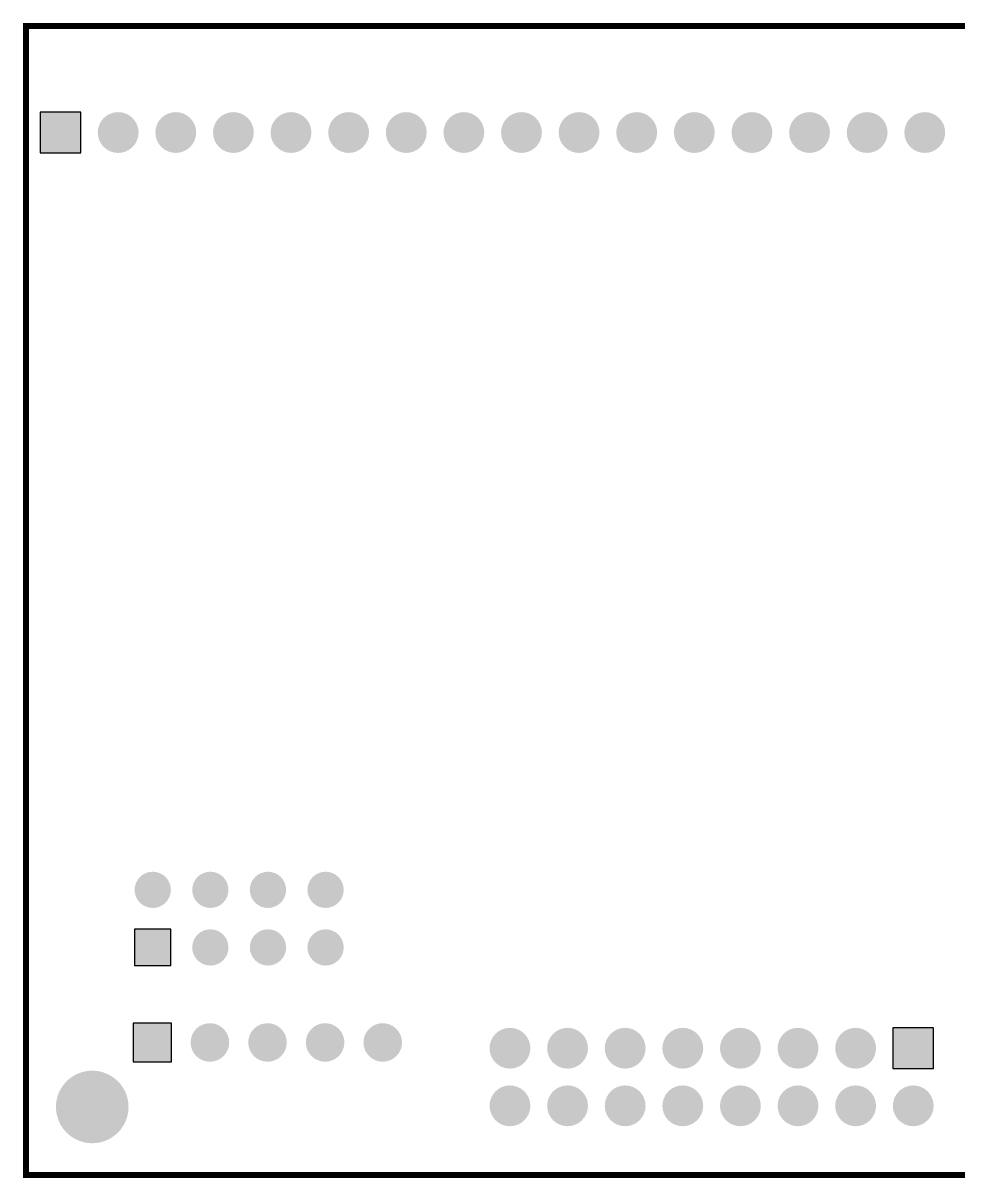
# Model space of a CAD drawing. Header units: millimetres. Extents: x -0.5 to 86, y -50.9 to 0.
# Drawn here: x -0.5 to 40.7, y -50.9 to 0 of the extents above; entities that cross this region are included whole.
import ezdxf

# ---------------------------------------------------------------- set-up
doc = ezdxf.new("R2010")
doc.units = ezdxf.units.MM
for name, color, linetype, true_color in [('Board Outline Layer', 7, 'Continuous', 0xff00ff), ('Bottom Layer', 7, 'Continuous', 0x0000ff), ('Hole Layer', 7, 'Continuous', 0x222222), ('Multi-Layer', 7, 'Continuous', 0xc0c0c0), ('Top Layer', 7, 'Continuous', 0xff0000)]:
    doc.layers.add(name, color=color, linetype=linetype, true_color=true_color)

msp = doc.modelspace()

# ---------------------------------------------------------------- hatches: boundary and pattern name
at = {"layer": 'Bottom Layer'}
for points in [[(0.243, -3.926), (0.243, -5.726), (2.043, -5.726), (2.043, -3.926)], [(2.783, -4.826, 1), (4.583, -4.826, 1)], [(2.783, -4.826, 1), (4.583, -4.826, 1)], [(5.323, -4.826, 1), (7.123, -4.826, 1)], [(5.323, -4.826, 1), (7.123, -4.826, 1)], [(7.863, -4.826, 1), (9.663, -4.826, 1)], [(7.863, -4.826, 1), (9.663, -4.826, 1)], [(10.403, -4.826, 1), (12.203, -4.826, 1)], [(10.403, -4.826, 1), (12.203, -4.826, 1)], [(12.943, -4.826, 1), (14.743, -4.826, 1)], [(12.943, -4.826, 1), (14.743, -4.826, 1)], [(15.483, -4.826, 1), (17.283, -4.826, 1)], [(15.483, -4.826, 1), (17.283, -4.826, 1)], [(18.023, -4.826, 1), (19.823, -4.826, 1)], [(18.023, -4.826, 1), (19.823, -4.826, 1)], [(20.563, -4.826, 1), (22.363, -4.826, 1)], [(20.563, -4.826, 1), (22.363, -4.826, 1)], [(23.103, -4.826, 1), (24.903, -4.826, 1)], [(23.103, -4.826, 1), (24.903, -4.826, 1)], [(25.643, -4.826, 1), (27.443, -4.826, 1)], [(25.643, -4.826, 1), (27.443, -4.826, 1)], [(28.183, -4.826, 1), (29.983, -4.826, 1)], [(28.183, -4.826, 1), (29.983, -4.826, 1)], [(30.723, -4.826, 1), (32.523, -4.826, 1)], [(30.723, -4.826, 1), (32.523, -4.826, 1)], [(33.263, -4.826, 1), (35.063, -4.826, 1)], [(33.263, -4.826, 1), (35.063, -4.826, 1)], [(35.803, -4.826, 1), (37.603, -4.826, 1)], [(35.803, -4.826, 1), (37.603, -4.826, 1)], [(38.343, -4.826, 1), (40.143, -4.826, 1)], [(38.343, -4.826, 1), (40.143, -4.826, 1)], [(4.407, -38.227, 1), (6.007, -38.227, 1)], [(4.407, -38.227, 1), (6.007, -38.227, 1)], [(6.947, -38.227, 1), (8.547, -38.227, 1)], [(6.947, -38.227, 1), (8.547, -38.227, 1)], [(9.487, -38.227, 1), (11.087, -38.227, 1)], [(9.487, -38.227, 1), (11.087, -38.227, 1)], [(12.027, -38.227, 1), (13.627, -38.227, 1)], [(12.027, -38.227, 1), (13.627, -38.227, 1)], [(4.407, -39.967), (4.407, -41.567), (6.007, -41.567), (6.007, -39.967)], [(6.947, -40.767, 1), (8.547, -40.767, 1)], [(6.947, -40.767, 1), (8.547, -40.767, 1)], [(9.487, -40.767, 1), (11.087, -40.767, 1)], [(9.487, -40.767, 1), (11.087, -40.767, 1)], [(12.027, -40.767, 1), (13.627, -40.767, 1)], [(12.027, -40.767, 1), (13.627, -40.767, 1)], [(4.337, -44.108), (4.337, -45.808), (6.037, -45.808), (6.037, -44.108)], [(6.877, -44.958, 1), (8.577, -44.958, 1)], [(6.877, -44.958, 1), (8.577, -44.958, 1)], [(9.417, -44.958, 1), (11.117, -44.958, 1)], [(9.417, -44.958, 1), (11.117, -44.958, 1)], [(11.957, -44.958, 1), (13.657, -44.958, 1)], [(11.957, -44.958, 1), (13.657, -44.958, 1)], [(14.497, -44.958, 1), (16.197, -44.958, 1)], [(14.497, -44.958, 1), (16.197, -44.958, 1)], [(20.055, -45.212, 1), (21.855, -45.212, 1)], [(20.055, -45.212, 1), (21.855, -45.212, 1)], [(22.595, -45.212, 1), (24.395, -45.212, 1)], [(22.595, -45.212, 1), (24.395, -45.212, 1)], [(25.135, -45.212, 1), (26.935, -45.212, 1)], [(25.135, -45.212, 1), (26.935, -45.212, 1)], [(27.675, -45.212, 1), (29.475, -45.212, 1)], [(27.675, -45.212, 1), (29.475, -45.212, 1)], [(30.215, -45.212, 1), (32.015, -45.212, 1)], [(30.215, -45.212, 1), (32.015, -45.212, 1)], [(32.755, -45.212, 1), (34.555, -45.212, 1)], [(32.755, -45.212, 1), (34.555, -45.212, 1)], [(35.295, -45.212, 1), (37.095, -45.212, 1)], [(35.295, -45.212, 1), (37.095, -45.212, 1)], [(39.635, -46.112), (39.635, -44.312), (37.835, -44.312), (37.835, -46.112)], [(0.94, -47.802, 1), (4.14, -47.802, 1)], [(0.94, -47.802, 1), (4.14, -47.802, 1)], [(20.055, -47.752, 1), (21.855, -47.752, 1)], [(20.055, -47.752, 1), (21.855, -47.752, 1)], [(22.595, -47.752, 1), (24.395, -47.752, 1)], [(22.595, -47.752, 1), (24.395, -47.752, 1)], [(25.135, -47.752, 1), (26.935, -47.752, 1)], [(25.135, -47.752, 1), (26.935, -47.752, 1)], [(27.675, -47.752, 1), (29.475, -47.752, 1)], [(27.675, -47.752, 1), (29.475, -47.752, 1)], [(30.215, -47.752, 1), (32.015, -47.752, 1)], [(30.215, -47.752, 1), (32.015, -47.752, 1)], [(32.755, -47.752, 1), (34.555, -47.752, 1)], [(32.755, -47.752, 1), (34.555, -47.752, 1)], [(35.295, -47.752, 1), (37.095, -47.752, 1)], [(35.295, -47.752, 1), (37.095, -47.752, 1)], [(37.835, -47.752, 1), (39.635, -47.752, 1)], [(37.835, -47.752, 1), (39.635, -47.752, 1)]]:
    msp.add_hatch(color=256, dxfattribs=at).paths.add_polyline_path(points)
at = {"layer": 'Hole Layer'}
for points in [[(0.593, -4.826, 1), (1.693, -4.826, 1)], [(0.593, -4.826, 1), (1.693, -4.826, 1)], [(3.133, -4.826, 1), (4.233, -4.826, 1)], [(3.133, -4.826, 1), (4.233, -4.826, 1)], [(5.673, -4.826, 1), (6.773, -4.826, 1)], [(5.673, -4.826, 1), (6.773, -4.826, 1)], [(8.213, -4.826, 1), (9.313, -4.826, 1)], [(8.213, -4.826, 1), (9.313, -4.826, 1)], [(10.753, -4.826, 1), (11.853, -4.826, 1)], [(10.753, -4.826, 1), (11.853, -4.826, 1)], [(13.293, -4.826, 1), (14.393, -4.826, 1)], [(13.293, -4.826, 1), (14.393, -4.826, 1)], [(15.833, -4.826, 1), (16.933, -4.826, 1)], [(15.833, -4.826, 1), (16.933, -4.826, 1)], [(18.373, -4.826, 1), (19.473, -4.826, 1)], [(18.373, -4.826, 1), (19.473, -4.826, 1)], [(20.913, -4.826, 1), (22.013, -4.826, 1)], [(20.913, -4.826, 1), (22.013, -4.826, 1)], [(23.453, -4.826, 1), (24.553, -4.826, 1)], [(23.453, -4.826, 1), (24.553, -4.826, 1)], [(25.993, -4.826, 1), (27.093, -4.826, 1)], [(25.993, -4.826, 1), (27.093, -4.826, 1)], [(28.533, -4.826, 1), (29.633, -4.826, 1)], [(28.533, -4.826, 1), (29.633, -4.826, 1)], [(31.073, -4.826, 1), (32.173, -4.826, 1)], [(31.073, -4.826, 1), (32.173, -4.826, 1)], [(33.613, -4.826, 1), (34.713, -4.826, 1)], [(33.613, -4.826, 1), (34.713, -4.826, 1)], [(36.153, -4.826, 1), (37.253, -4.826, 1)], [(36.153, -4.826, 1), (37.253, -4.826, 1)], [(38.693, -4.826, 1), (39.793, -4.826, 1)], [(38.693, -4.826, 1), (39.793, -4.826, 1)], [(4.657, -38.227, 1), (5.757, -38.227, 1)], [(4.657, -38.227, 1), (5.757, -38.227, 1)], [(7.197, -38.227, 1), (8.297, -38.227, 1)], [(7.197, -38.227, 1), (8.297, -38.227, 1)], [(9.737, -38.227, 1), (10.837, -38.227, 1)], [(9.737, -38.227, 1), (10.837, -38.227, 1)], [(12.277, -38.227, 1), (13.377, -38.227, 1)], [(12.277, -38.227, 1), (13.377, -38.227, 1)], [(4.657, -40.767, 1), (5.757, -40.767, 1)], [(4.657, -40.767, 1), (5.757, -40.767, 1)], [(7.197, -40.767, 1), (8.297, -40.767, 1)], [(7.197, -40.767, 1), (8.297, -40.767, 1)], [(9.737, -40.767, 1), (10.837, -40.767, 1)], [(9.737, -40.767, 1), (10.837, -40.767, 1)], [(12.277, -40.767, 1), (13.377, -40.767, 1)], [(12.277, -40.767, 1), (13.377, -40.767, 1)], [(4.637, -44.958, 1), (5.737, -44.958, 1)], [(4.637, -44.958, 1), (5.737, -44.958, 1)], [(7.177, -44.958, 1), (8.277, -44.958, 1)], [(7.177, -44.958, 1), (8.277, -44.958, 1)], [(9.717, -44.958, 1), (10.817, -44.958, 1)], [(9.717, -44.958, 1), (10.817, -44.958, 1)], [(12.257, -44.958, 1), (13.357, -44.958, 1)], [(12.257, -44.958, 1), (13.357, -44.958, 1)], [(14.797, -44.958, 1), (15.897, -44.958, 1)], [(14.797, -44.958, 1), (15.897, -44.958, 1)], [(20.355, -45.212, 1), (21.555, -45.212, 1)], [(20.355, -45.212, 1), (21.555, -45.212, 1)], [(22.895, -45.212, 1), (24.095, -45.212, 1)], [(22.895, -45.212, 1), (24.095, -45.212, 1)], [(25.435, -45.212, 1), (26.635, -45.212, 1)], [(25.435, -45.212, 1), (26.635, -45.212, 1)], [(27.975, -45.212, 1), (29.175, -45.212, 1)], [(27.975, -45.212, 1), (29.175, -45.212, 1)], [(30.515, -45.212, 1), (31.715, -45.212, 1)], [(30.515, -45.212, 1), (31.715, -45.212, 1)], [(33.055, -45.212, 1), (34.255, -45.212, 1)], [(33.055, -45.212, 1), (34.255, -45.212, 1)], [(35.595, -45.212, 1), (36.795, -45.212, 1)], [(35.595, -45.212, 1), (36.795, -45.212, 1)], [(38.135, -45.212, 1), (39.335, -45.212, 1)], [(38.135, -45.212, 1), (39.335, -45.212, 1)], [(0.94, -47.802, 1), (4.14, -47.802, 1)], [(0.94, -47.802, 1), (4.14, -47.802, 1)], [(20.355, -47.752, 1), (21.555, -47.752, 1)], [(20.355, -47.752, 1), (21.555, -47.752, 1)], [(22.895, -47.752, 1), (24.095, -47.752, 1)], [(22.895, -47.752, 1), (24.095, -47.752, 1)], [(25.435, -47.752, 1), (26.635, -47.752, 1)], [(25.435, -47.752, 1), (26.635, -47.752, 1)], [(27.975, -47.752, 1), (29.175, -47.752, 1)], [(27.975, -47.752, 1), (29.175, -47.752, 1)], [(30.515, -47.752, 1), (31.715, -47.752, 1)], [(30.515, -47.752, 1), (31.715, -47.752, 1)], [(33.055, -47.752, 1), (34.255, -47.752, 1)], [(33.055, -47.752, 1), (34.255, -47.752, 1)], [(35.595, -47.752, 1), (36.795, -47.752, 1)], [(35.595, -47.752, 1), (36.795, -47.752, 1)], [(38.135, -47.752, 1), (39.335, -47.752, 1)], [(38.135, -47.752, 1), (39.335, -47.752, 1)]]:
    msp.add_hatch(color=256, dxfattribs=at).paths.add_polyline_path(points)
at = {"layer": 'Multi-Layer'}
for points in [[(0.243, -3.926), (0.243, -5.726), (2.043, -5.726), (2.043, -3.926)], [(0.243, -3.926), (0.243, -5.726), (2.043, -5.726), (2.043, -3.926)], [(0.243, -3.926), (0.243, -5.726), (2.043, -5.726), (2.043, -3.926)], [(2.783, -4.826, 1), (4.583, -4.826, 1)], [(2.783, -4.826, 1), (4.583, -4.826, 1)], [(2.783, -4.826, 1), (4.583, -4.826, 1)], [(2.783, -4.826, 1), (4.583, -4.826, 1)], [(2.783, -4.826, 1), (4.583, -4.826, 1)], [(2.783, -4.826, 1), (4.583, -4.826, 1)], [(5.323, -4.826, 1), (7.123, -4.826, 1)], [(5.323, -4.826, 1), (7.123, -4.826, 1)], [(5.323, -4.826, 1), (7.123, -4.826, 1)], [(5.323, -4.826, 1), (7.123, -4.826, 1)], [(5.323, -4.826, 1), (7.123, -4.826, 1)], [(5.323, -4.826, 1), (7.123, -4.826, 1)], [(7.863, -4.826, 1), (9.663, -4.826, 1)], [(7.863, -4.826, 1), (9.663, -4.826, 1)], [(7.863, -4.826, 1), (9.663, -4.826, 1)], [(7.863, -4.826, 1), (9.663, -4.826, 1)], [(7.863, -4.826, 1), (9.663, -4.826, 1)], [(7.863, -4.826, 1), (9.663, -4.826, 1)], [(10.403, -4.826, 1), (12.203, -4.826, 1)], [(10.403, -4.826, 1), (12.203, -4.826, 1)], [(10.403, -4.826, 1), (12.203, -4.826, 1)], [(10.403, -4.826, 1), (12.203, -4.826, 1)], [(10.403, -4.826, 1), (12.203, -4.826, 1)], [(10.403, -4.826, 1), (12.203, -4.826, 1)], [(12.943, -4.826, 1), (14.743, -4.826, 1)], [(12.943, -4.826, 1), (14.743, -4.826, 1)], [(12.943, -4.826, 1), (14.743, -4.826, 1)], [(12.943, -4.826, 1), (14.743, -4.826, 1)], [(12.943, -4.826, 1), (14.743, -4.826, 1)], [(12.943, -4.826, 1), (14.743, -4.826, 1)], [(15.483, -4.826, 1), (17.283, -4.826, 1)], [(15.483, -4.826, 1), (17.283, -4.826, 1)], [(15.483, -4.826, 1), (17.283, -4.826, 1)], [(15.483, -4.826, 1), (17.283, -4.826, 1)], [(15.483, -4.826, 1), (17.283, -4.826, 1)], [(15.483, -4.826, 1), (17.283, -4.826, 1)], [(18.023, -4.826, 1), (19.823, -4.826, 1)], [(18.023, -4.826, 1), (19.823, -4.826, 1)], [(18.023, -4.826, 1), (19.823, -4.826, 1)], [(18.023, -4.826, 1), (19.823, -4.826, 1)], [(18.023, -4.826, 1), (19.823, -4.826, 1)], [(18.023, -4.826, 1), (19.823, -4.826, 1)], [(20.563, -4.826, 1), (22.363, -4.826, 1)], [(20.563, -4.826, 1), (22.363, -4.826, 1)], [(20.563, -4.826, 1), (22.363, -4.826, 1)], [(20.563, -4.826, 1), (22.363, -4.826, 1)], [(20.563, -4.826, 1), (22.363, -4.826, 1)], [(20.563, -4.826, 1), (22.363, -4.826, 1)], [(23.103, -4.826, 1), (24.903, -4.826, 1)], [(23.103, -4.826, 1), (24.903, -4.826, 1)], [(23.103, -4.826, 1), (24.903, -4.826, 1)], [(23.103, -4.826, 1), (24.903, -4.826, 1)], [(23.103, -4.826, 1), (24.903, -4.826, 1)], [(23.103, -4.826, 1), (24.903, -4.826, 1)], [(25.643, -4.826, 1), (27.443, -4.826, 1)], [(25.643, -4.826, 1), (27.443, -4.826, 1)], [(25.643, -4.826, 1), (27.443, -4.826, 1)], [(25.643, -4.826, 1), (27.443, -4.826, 1)], [(25.643, -4.826, 1), (27.443, -4.826, 1)], [(25.643, -4.826, 1), (27.443, -4.826, 1)], [(28.183, -4.826, 1), (29.983, -4.826, 1)], [(28.183, -4.826, 1), (29.983, -4.826, 1)], [(28.183, -4.826, 1), (29.983, -4.826, 1)], [(28.183, -4.826, 1), (29.983, -4.826, 1)], [(28.183, -4.826, 1), (29.983, -4.826, 1)], [(28.183, -4.826, 1), (29.983, -4.826, 1)], [(30.723, -4.826, 1), (32.523, -4.826, 1)], [(30.723, -4.826, 1), (32.523, -4.826, 1)], [(30.723, -4.826, 1), (32.523, -4.826, 1)], [(30.723, -4.826, 1), (32.523, -4.826, 1)], [(30.723, -4.826, 1), (32.523, -4.826, 1)], [(30.723, -4.826, 1), (32.523, -4.826, 1)], [(33.263, -4.826, 1), (35.063, -4.826, 1)], [(33.263, -4.826, 1), (35.063, -4.826, 1)], [(33.263, -4.826, 1), (35.063, -4.826, 1)], [(33.263, -4.826, 1), (35.063, -4.826, 1)], [(33.263, -4.826, 1), (35.063, -4.826, 1)], [(33.263, -4.826, 1), (35.063, -4.826, 1)], [(35.803, -4.826, 1), (37.603, -4.826, 1)], [(35.803, -4.826, 1), (37.603, -4.826, 1)], [(35.803, -4.826, 1), (37.603, -4.826, 1)], [(35.803, -4.826, 1), (37.603, -4.826, 1)], [(35.803, -4.826, 1), (37.603, -4.826, 1)], [(35.803, -4.826, 1), (37.603, -4.826, 1)], [(38.343, -4.826, 1), (40.143, -4.826, 1)], [(38.343, -4.826, 1), (40.143, -4.826, 1)], [(38.343, -4.826, 1), (40.143, -4.826, 1)], [(38.343, -4.826, 1), (40.143, -4.826, 1)], [(38.343, -4.826, 1), (40.143, -4.826, 1)], [(38.343, -4.826, 1), (40.143, -4.826, 1)], [(4.407, -38.227, 1), (6.007, -38.227, 1)], [(4.407, -38.227, 1), (6.007, -38.227, 1)], [(4.407, -38.227, 1), (6.007, -38.227, 1)], [(4.407, -38.227, 1), (6.007, -38.227, 1)], [(4.407, -38.227, 1), (6.007, -38.227, 1)], [(4.407, -38.227, 1), (6.007, -38.227, 1)], [(6.947, -38.227, 1), (8.547, -38.227, 1)], [(6.947, -38.227, 1), (8.547, -38.227, 1)], [(6.947, -38.227, 1), (8.547, -38.227, 1)], [(6.947, -38.227, 1), (8.547, -38.227, 1)], [(6.947, -38.227, 1), (8.547, -38.227, 1)], [(6.947, -38.227, 1), (8.547, -38.227, 1)], [(9.487, -38.227, 1), (11.087, -38.227, 1)], [(9.487, -38.227, 1), (11.087, -38.227, 1)], [(9.487, -38.227, 1), (11.087, -38.227, 1)], [(9.487, -38.227, 1), (11.087, -38.227, 1)], [(9.487, -38.227, 1), (11.087, -38.227, 1)], [(9.487, -38.227, 1), (11.087, -38.227, 1)], [(12.027, -38.227, 1), (13.627, -38.227, 1)], [(12.027, -38.227, 1), (13.627, -38.227, 1)], [(12.027, -38.227, 1), (13.627, -38.227, 1)], [(12.027, -38.227, 1), (13.627, -38.227, 1)], [(12.027, -38.227, 1), (13.627, -38.227, 1)], [(12.027, -38.227, 1), (13.627, -38.227, 1)], [(4.407, -39.967), (4.407, -41.567), (6.007, -41.567), (6.007, -39.967)], [(4.407, -39.967), (4.407, -41.567), (6.007, -41.567), (6.007, -39.967)], [(4.407, -39.967), (4.407, -41.567), (6.007, -41.567), (6.007, -39.967)], [(6.947, -40.767, 1), (8.547, -40.767, 1)], [(6.947, -40.767, 1), (8.547, -40.767, 1)], [(6.947, -40.767, 1), (8.547, -40.767, 1)], [(6.947, -40.767, 1), (8.547, -40.767, 1)], [(6.947, -40.767, 1), (8.547, -40.767, 1)], [(6.947, -40.767, 1), (8.547, -40.767, 1)], [(9.487, -40.767, 1), (11.087, -40.767, 1)], [(9.487, -40.767, 1), (11.087, -40.767, 1)], [(9.487, -40.767, 1), (11.087, -40.767, 1)], [(9.487, -40.767, 1), (11.087, -40.767, 1)], [(9.487, -40.767, 1), (11.087, -40.767, 1)], [(9.487, -40.767, 1), (11.087, -40.767, 1)], [(12.027, -40.767, 1), (13.627, -40.767, 1)], [(12.027, -40.767, 1), (13.627, -40.767, 1)], [(12.027, -40.767, 1), (13.627, -40.767, 1)], [(12.027, -40.767, 1), (13.627, -40.767, 1)], [(12.027, -40.767, 1), (13.627, -40.767, 1)], [(12.027, -40.767, 1), (13.627, -40.767, 1)], [(4.337, -44.108), (4.337, -45.808), (6.037, -45.808), (6.037, -44.108)], [(4.337, -44.108), (4.337, -45.808), (6.037, -45.808), (6.037, -44.108)], [(4.337, -44.108), (4.337, -45.808), (6.037, -45.808), (6.037, -44.108)], [(6.877, -44.958, 1), (8.577, -44.958, 1)], [(6.877, -44.958, 1), (8.577, -44.958, 1)], [(6.877, -44.958, 1), (8.577, -44.958, 1)], [(6.877, -44.958, 1), (8.577, -44.958, 1)], [(6.877, -44.958, 1), (8.577, -44.958, 1)], [(6.877, -44.958, 1), (8.577, -44.958, 1)], [(9.417, -44.958, 1), (11.117, -44.958, 1)], [(9.417, -44.958, 1), (11.117, -44.958, 1)], [(9.417, -44.958, 1), (11.117, -44.958, 1)], [(9.417, -44.958, 1), (11.117, -44.958, 1)], [(9.417, -44.958, 1), (11.117, -44.958, 1)], [(9.417, -44.958, 1), (11.117, -44.958, 1)], [(11.957, -44.958, 1), (13.657, -44.958, 1)], [(11.957, -44.958, 1), (13.657, -44.958, 1)], [(11.957, -44.958, 1), (13.657, -44.958, 1)], [(11.957, -44.958, 1), (13.657, -44.958, 1)], [(11.957, -44.958, 1), (13.657, -44.958, 1)], [(11.957, -44.958, 1), (13.657, -44.958, 1)], [(14.497, -44.958, 1), (16.197, -44.958, 1)], [(14.497, -44.958, 1), (16.197, -44.958, 1)], [(14.497, -44.958, 1), (16.197, -44.958, 1)], [(14.497, -44.958, 1), (16.197, -44.958, 1)], [(14.497, -44.958, 1), (16.197, -44.958, 1)], [(14.497, -44.958, 1), (16.197, -44.958, 1)], [(20.055, -45.212, 1), (21.855, -45.212, 1)], [(20.055, -45.212, 1), (21.855, -45.212, 1)], [(20.055, -45.212, 1), (21.855, -45.212, 1)], [(20.055, -45.212, 1), (21.855, -45.212, 1)], [(20.055, -45.212, 1), (21.855, -45.212, 1)], [(20.055, -45.212, 1), (21.855, -45.212, 1)], [(22.595, -45.212, 1), (24.395, -45.212, 1)], [(22.595, -45.212, 1), (24.395, -45.212, 1)], [(22.595, -45.212, 1), (24.395, -45.212, 1)], [(22.595, -45.212, 1), (24.395, -45.212, 1)], [(22.595, -45.212, 1), (24.395, -45.212, 1)], [(22.595, -45.212, 1), (24.395, -45.212, 1)], [(25.135, -45.212, 1), (26.935, -45.212, 1)], [(25.135, -45.212, 1), (26.935, -45.212, 1)], [(25.135, -45.212, 1), (26.935, -45.212, 1)], [(25.135, -45.212, 1), (26.935, -45.212, 1)], [(25.135, -45.212, 1), (26.935, -45.212, 1)], [(25.135, -45.212, 1), (26.935, -45.212, 1)], [(27.675, -45.212, 1), (29.475, -45.212, 1)], [(27.675, -45.212, 1), (29.475, -45.212, 1)], [(27.675, -45.212, 1), (29.475, -45.212, 1)], [(27.675, -45.212, 1), (29.475, -45.212, 1)], [(27.675, -45.212, 1), (29.475, -45.212, 1)], [(27.675, -45.212, 1), (29.475, -45.212, 1)], [(30.215, -45.212, 1), (32.015, -45.212, 1)], [(30.215, -45.212, 1), (32.015, -45.212, 1)], [(30.215, -45.212, 1), (32.015, -45.212, 1)], [(30.215, -45.212, 1), (32.015, -45.212, 1)], [(30.215, -45.212, 1), (32.015, -45.212, 1)], [(30.215, -45.212, 1), (32.015, -45.212, 1)], [(32.755, -45.212, 1), (34.555, -45.212, 1)], [(32.755, -45.212, 1), (34.555, -45.212, 1)], [(32.755, -45.212, 1), (34.555, -45.212, 1)], [(32.755, -45.212, 1), (34.555, -45.212, 1)], [(32.755, -45.212, 1), (34.555, -45.212, 1)], [(32.755, -45.212, 1), (34.555, -45.212, 1)], [(35.295, -45.212, 1), (37.095, -45.212, 1)], [(35.295, -45.212, 1), (37.095, -45.212, 1)], [(35.295, -45.212, 1), (37.095, -45.212, 1)], [(35.295, -45.212, 1), (37.095, -45.212, 1)], [(35.295, -45.212, 1), (37.095, -45.212, 1)], [(35.295, -45.212, 1), (37.095, -45.212, 1)], [(39.635, -46.112), (39.635, -44.312), (37.835, -44.312), (37.835, -46.112)], [(39.635, -46.112), (39.635, -44.312), (37.835, -44.312), (37.835, -46.112)], [(39.635, -46.112), (39.635, -44.312), (37.835, -44.312), (37.835, -46.112)], [(0.94, -47.802, 1), (4.14, -47.802, 1)], [(0.94, -47.802, 1), (4.14, -47.802, 1)], [(0.94, -47.802, 1), (4.14, -47.802, 1)], [(0.94, -47.802, 1), (4.14, -47.802, 1)], [(0.94, -47.802, 1), (4.14, -47.802, 1)], [(0.94, -47.802, 1), (4.14, -47.802, 1)], [(20.055, -47.752, 1), (21.855, -47.752, 1)], [(20.055, -47.752, 1), (21.855, -47.752, 1)], [(20.055, -47.752, 1), (21.855, -47.752, 1)], [(20.055, -47.752, 1), (21.855, -47.752, 1)], [(20.055, -47.752, 1), (21.855, -47.752, 1)], [(20.055, -47.752, 1), (21.855, -47.752, 1)], [(22.595, -47.752, 1), (24.395, -47.752, 1)], [(22.595, -47.752, 1), (24.395, -47.752, 1)], [(22.595, -47.752, 1), (24.395, -47.752, 1)], [(22.595, -47.752, 1), (24.395, -47.752, 1)], [(22.595, -47.752, 1), (24.395, -47.752, 1)], [(22.595, -47.752, 1), (24.395, -47.752, 1)], [(25.135, -47.752, 1), (26.935, -47.752, 1)], [(25.135, -47.752, 1), (26.935, -47.752, 1)], [(25.135, -47.752, 1), (26.935, -47.752, 1)], [(25.135, -47.752, 1), (26.935, -47.752, 1)], [(25.135, -47.752, 1), (26.935, -47.752, 1)], [(25.135, -47.752, 1), (26.935, -47.752, 1)], [(27.675, -47.752, 1), (29.475, -47.752, 1)], [(27.675, -47.752, 1), (29.475, -47.752, 1)], [(27.675, -47.752, 1), (29.475, -47.752, 1)], [(27.675, -47.752, 1), (29.475, -47.752, 1)], [(27.675, -47.752, 1), (29.475, -47.752, 1)], [(27.675, -47.752, 1), (29.475, -47.752, 1)], [(30.215, -47.752, 1), (32.015, -47.752, 1)], [(30.215, -47.752, 1), (32.015, -47.752, 1)], [(30.215, -47.752, 1), (32.015, -47.752, 1)], [(30.215, -47.752, 1), (32.015, -47.752, 1)], [(30.215, -47.752, 1), (32.015, -47.752, 1)], [(30.215, -47.752, 1), (32.015, -47.752, 1)], [(32.755, -47.752, 1), (34.555, -47.752, 1)], [(32.755, -47.752, 1), (34.555, -47.752, 1)], [(32.755, -47.752, 1), (34.555, -47.752, 1)], [(32.755, -47.752, 1), (34.555, -47.752, 1)], [(32.755, -47.752, 1), (34.555, -47.752, 1)], [(32.755, -47.752, 1), (34.555, -47.752, 1)], [(35.295, -47.752, 1), (37.095, -47.752, 1)], [(35.295, -47.752, 1), (37.095, -47.752, 1)], [(35.295, -47.752, 1), (37.095, -47.752, 1)], [(35.295, -47.752, 1), (37.095, -47.752, 1)], [(35.295, -47.752, 1), (37.095, -47.752, 1)], [(35.295, -47.752, 1), (37.095, -47.752, 1)], [(37.835, -47.752, 1), (39.635, -47.752, 1)], [(37.835, -47.752, 1), (39.635, -47.752, 1)], [(37.835, -47.752, 1), (39.635, -47.752, 1)], [(37.835, -47.752, 1), (39.635, -47.752, 1)], [(37.835, -47.752, 1), (39.635, -47.752, 1)], [(37.835, -47.752, 1), (39.635, -47.752, 1)]]:
    msp.add_hatch(color=256, dxfattribs=at).paths.add_polyline_path(points)
at = {"layer": 'Top Layer'}
for points in [[(0.243, -3.926), (0.243, -5.726), (2.043, -5.726), (2.043, -3.926)], [(2.783, -4.826, 1), (4.583, -4.826, 1)], [(2.783, -4.826, 1), (4.583, -4.826, 1)], [(5.323, -4.826, 1), (7.123, -4.826, 1)], [(5.323, -4.826, 1), (7.123, -4.826, 1)], [(7.863, -4.826, 1), (9.663, -4.826, 1)], [(7.863, -4.826, 1), (9.663, -4.826, 1)], [(10.403, -4.826, 1), (12.203, -4.826, 1)], [(10.403, -4.826, 1), (12.203, -4.826, 1)], [(12.943, -4.826, 1), (14.743, -4.826, 1)], [(12.943, -4.826, 1), (14.743, -4.826, 1)], [(15.483, -4.826, 1), (17.283, -4.826, 1)], [(15.483, -4.826, 1), (17.283, -4.826, 1)], [(18.023, -4.826, 1), (19.823, -4.826, 1)], [(18.023, -4.826, 1), (19.823, -4.826, 1)], [(20.563, -4.826, 1), (22.363, -4.826, 1)], [(20.563, -4.826, 1), (22.363, -4.826, 1)], [(23.103, -4.826, 1), (24.903, -4.826, 1)], [(23.103, -4.826, 1), (24.903, -4.826, 1)], [(25.643, -4.826, 1), (27.443, -4.826, 1)], [(25.643, -4.826, 1), (27.443, -4.826, 1)], [(28.183, -4.826, 1), (29.983, -4.826, 1)], [(28.183, -4.826, 1), (29.983, -4.826, 1)], [(30.723, -4.826, 1), (32.523, -4.826, 1)], [(30.723, -4.826, 1), (32.523, -4.826, 1)], [(33.263, -4.826, 1), (35.063, -4.826, 1)], [(33.263, -4.826, 1), (35.063, -4.826, 1)], [(35.803, -4.826, 1), (37.603, -4.826, 1)], [(35.803, -4.826, 1), (37.603, -4.826, 1)], [(38.343, -4.826, 1), (40.143, -4.826, 1)], [(38.343, -4.826, 1), (40.143, -4.826, 1)], [(4.407, -38.227, 1), (6.007, -38.227, 1)], [(4.407, -38.227, 1), (6.007, -38.227, 1)], [(6.947, -38.227, 1), (8.547, -38.227, 1)], [(6.947, -38.227, 1), (8.547, -38.227, 1)], [(9.487, -38.227, 1), (11.087, -38.227, 1)], [(9.487, -38.227, 1), (11.087, -38.227, 1)], [(12.027, -38.227, 1), (13.627, -38.227, 1)], [(12.027, -38.227, 1), (13.627, -38.227, 1)], [(4.407, -39.967), (4.407, -41.567), (6.007, -41.567), (6.007, -39.967)], [(6.947, -40.767, 1), (8.547, -40.767, 1)], [(6.947, -40.767, 1), (8.547, -40.767, 1)], [(9.487, -40.767, 1), (11.087, -40.767, 1)], [(9.487, -40.767, 1), (11.087, -40.767, 1)], [(12.027, -40.767, 1), (13.627, -40.767, 1)], [(12.027, -40.767, 1), (13.627, -40.767, 1)], [(4.337, -44.108), (4.337, -45.808), (6.037, -45.808), (6.037, -44.108)], [(6.877, -44.958, 1), (8.577, -44.958, 1)], [(6.877, -44.958, 1), (8.577, -44.958, 1)], [(9.417, -44.958, 1), (11.117, -44.958, 1)], [(9.417, -44.958, 1), (11.117, -44.958, 1)], [(11.957, -44.958, 1), (13.657, -44.958, 1)], [(11.957, -44.958, 1), (13.657, -44.958, 1)], [(14.497, -44.958, 1), (16.197, -44.958, 1)], [(14.497, -44.958, 1), (16.197, -44.958, 1)], [(20.055, -45.212, 1), (21.855, -45.212, 1)], [(20.055, -45.212, 1), (21.855, -45.212, 1)], [(22.595, -45.212, 1), (24.395, -45.212, 1)], [(22.595, -45.212, 1), (24.395, -45.212, 1)], [(25.135, -45.212, 1), (26.935, -45.212, 1)], [(25.135, -45.212, 1), (26.935, -45.212, 1)], [(27.675, -45.212, 1), (29.475, -45.212, 1)], [(27.675, -45.212, 1), (29.475, -45.212, 1)], [(30.215, -45.212, 1), (32.015, -45.212, 1)], [(30.215, -45.212, 1), (32.015, -45.212, 1)], [(32.755, -45.212, 1), (34.555, -45.212, 1)], [(32.755, -45.212, 1), (34.555, -45.212, 1)], [(35.295, -45.212, 1), (37.095, -45.212, 1)], [(35.295, -45.212, 1), (37.095, -45.212, 1)], [(39.635, -46.112), (39.635, -44.312), (37.835, -44.312), (37.835, -46.112)], [(0.94, -47.802, 1), (4.14, -47.802, 1)], [(0.94, -47.802, 1), (4.14, -47.802, 1)], [(20.055, -47.752, 1), (21.855, -47.752, 1)], [(20.055, -47.752, 1), (21.855, -47.752, 1)], [(22.595, -47.752, 1), (24.395, -47.752, 1)], [(22.595, -47.752, 1), (24.395, -47.752, 1)], [(25.135, -47.752, 1), (26.935, -47.752, 1)], [(25.135, -47.752, 1), (26.935, -47.752, 1)], [(27.675, -47.752, 1), (29.475, -47.752, 1)], [(27.675, -47.752, 1), (29.475, -47.752, 1)], [(30.215, -47.752, 1), (32.015, -47.752, 1)], [(30.215, -47.752, 1), (32.015, -47.752, 1)], [(32.755, -47.752, 1), (34.555, -47.752, 1)], [(32.755, -47.752, 1), (34.555, -47.752, 1)], [(35.295, -47.752, 1), (37.095, -47.752, 1)], [(35.295, -47.752, 1), (37.095, -47.752, 1)], [(37.835, -47.752, 1), (39.635, -47.752, 1)], [(37.835, -47.752, 1), (39.635, -47.752, 1)]]:
    msp.add_hatch(color=256, dxfattribs=at).paths.add_polyline_path(points)

# ---------------------------------------------------------------- linework, layer by layer
at = {"layer": 'Board Outline Layer', "const_width": 0.254}
msp.add_lwpolyline([(-0.381, -0.127), (-0.381, -50.804), (85.856, -50.804), (85.856, -0.127)], close=True, dxfattribs=at)
at = {"layer": 'Bottom Layer'}
for points in [[(0.243, -3.926), (0.243, -5.726), (2.043, -5.726), (2.043, -3.926)], [(4.407, -39.967), (4.407, -41.567), (6.007, -41.567), (6.007, -39.967)], [(4.337, -44.108), (4.337, -45.808), (6.037, -45.808), (6.037, -44.108)], [(39.635, -46.112), (39.635, -44.312), (37.835, -44.312), (37.835, -46.112)]]:
    msp.add_lwpolyline(points, close=True, dxfattribs=at)
at = {"layer": 'Multi-Layer'}
for points in [[(0.243, -3.926), (0.243, -5.726), (2.043, -5.726), (2.043, -3.926)], [(0.243, -3.926), (0.243, -5.726), (2.043, -5.726), (2.043, -3.926)], [(0.243, -3.926), (0.243, -5.726), (2.043, -5.726), (2.043, -3.926)], [(4.407, -39.967), (4.407, -41.567), (6.007, -41.567), (6.007, -39.967)], [(4.407, -39.967), (4.407, -41.567), (6.007, -41.567), (6.007, -39.967)], [(4.407, -39.967), (4.407, -41.567), (6.007, -41.567), (6.007, -39.967)], [(4.337, -44.108), (4.337, -45.808), (6.037, -45.808), (6.037, -44.108)], [(4.337, -44.108), (4.337, -45.808), (6.037, -45.808), (6.037, -44.108)], [(4.337, -44.108), (4.337, -45.808), (6.037, -45.808), (6.037, -44.108)], [(39.635, -46.112), (39.635, -44.312), (37.835, -44.312), (37.835, -46.112)], [(39.635, -46.112), (39.635, -44.312), (37.835, -44.312), (37.835, -46.112)], [(39.635, -46.112), (39.635, -44.312), (37.835, -44.312), (37.835, -46.112)]]:
    msp.add_lwpolyline(points, close=True, dxfattribs=at)
at = {"layer": 'Top Layer'}
for points in [[(0.243, -3.926), (0.243, -5.726), (2.043, -5.726), (2.043, -3.926)], [(4.407, -39.967), (4.407, -41.567), (6.007, -41.567), (6.007, -39.967)], [(4.337, -44.108), (4.337, -45.808), (6.037, -45.808), (6.037, -44.108)], [(39.635, -46.112), (39.635, -44.312), (37.835, -44.312), (37.835, -46.112)]]:
    msp.add_lwpolyline(points, close=True, dxfattribs=at)

doc.saveas('drawing.dxf')
